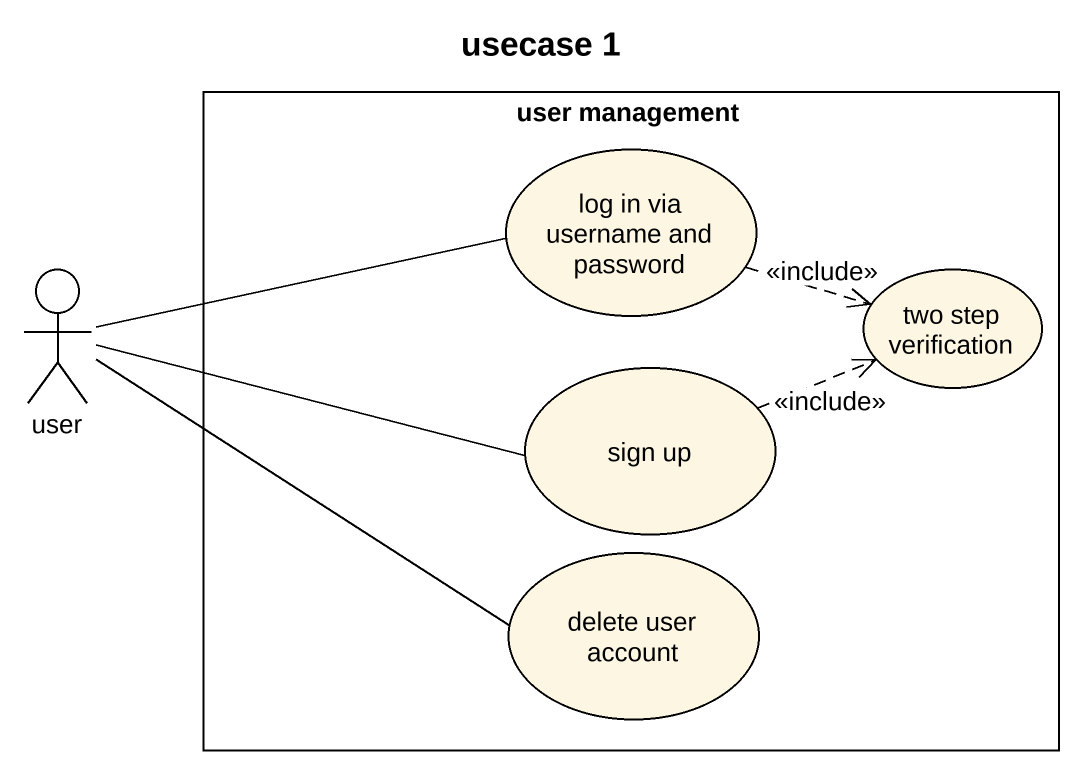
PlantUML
@startuml
title usecase 1
rectangle "user management" as user_management {
  usecase "log in via username and password" as log_in_via_username_and
  usecase "two step verification" as two_step_verification
  usecase "sign up" as sign_up
  usecase "delete user account" as delete_user_account
}
actor user
log_in_via_username_and .right.> two_step_verification : <<include>>
user -right- log_in_via_username_and
user -right- sign_up
user -right- delete_user_account
sign_up .right.> two_step_verification : <<include>>
@enduml
